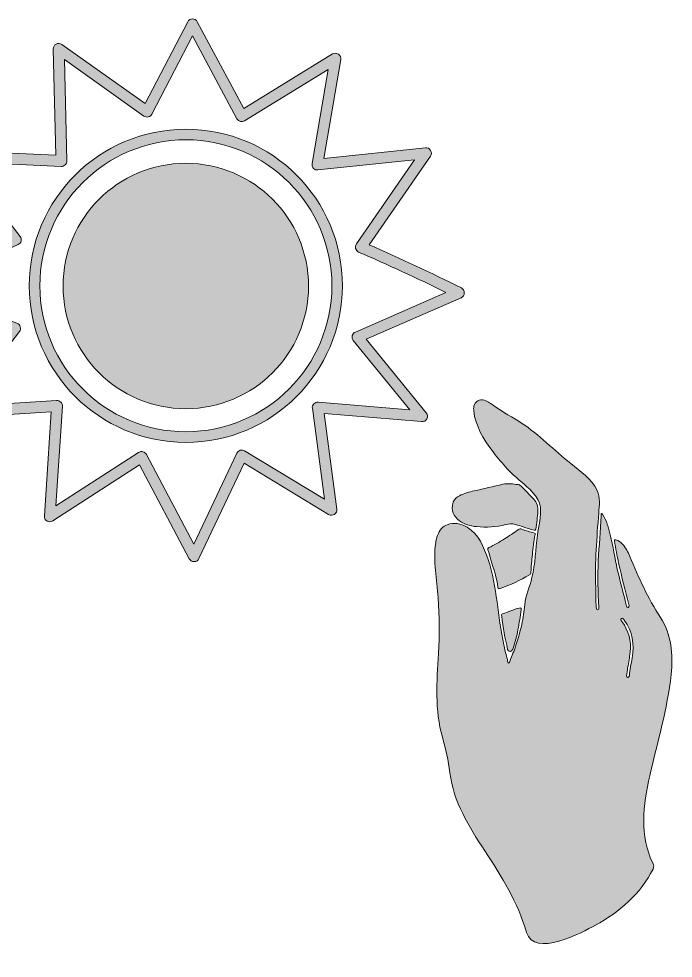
# Model space of a CAD drawing. Header units: inches. Extents: x 12.2 to 24.2, y -35.9 to -24.9.
# Drawn here: x 16.69 to 24.23, y -35.75 to -24.93 of the extents above; entities that cross this region are included whole.
import ezdxf

# ---------------------------------------------------------------- set-up
doc = ezdxf.new("R2010")
doc.units = ezdxf.units.IN
doc.header["$MEASUREMENT"] = 0
doc.layers.add('Layer 1', color=7, linetype='Continuous')

msp = doc.modelspace()

# ---------------------------------------------------------------- hatches: boundary and pattern name
at = {"layer": 'Layer 1', "true_color": 0xa16e58}
h = msp.add_hatch(color=35, dxfattribs=at)
h.dxf.hatch_style = 2
edge = h.paths.add_edge_path()
edge.add_spline(control_points=[(21.792, -28.029), (21.443, -27.855), (21.085, -27.687), (20.728, -27.531), (20.728, -27.531), (21.435, -26.511), (21.435, -26.511), (21.449, -26.491), (21.45, -26.465), (21.437, -26.444), (21.425, -26.423), (21.402, -26.411), (21.377, -26.413), (21.377, -26.413), (20.209, -26.537), (20.209, -26.537), (20.209, -26.537), (20.402, -25.397), (20.402, -25.397), (20.406, -25.373), (20.396, -25.348), (20.375, -25.335), (20.355, -25.321), (20.328, -25.32), (20.308, -25.333), (20.308, -25.333), (19.286, -25.961), (19.286, -25.961), (19.286, -25.961), (18.75, -24.961), (18.75, -24.961), (18.739, -24.94), (18.718, -24.928), (18.694, -24.928), (18.671, -24.928), (18.65, -24.941), (18.639, -24.961), (18.639, -24.961), (18.148, -25.905), (18.148, -25.905), (18.148, -25.905), (17.189, -25.223), (17.189, -25.223), (17.17, -25.21), (17.144, -25.208), (17.123, -25.219), (17.102, -25.23), (17.09, -25.252), (17.09, -25.276), (17.09, -25.276), (17.119, -26.501), (17.119, -26.501), (17.119, -26.501), (15.915, -26.444), (15.915, -26.444), (15.915, -26.444), (15.915, -26.444), (15.915, -26.444), (15.891, -26.442), (15.868, -26.456), (15.856, -26.477), (15.845, -26.499), (15.848, -26.525), (15.862, -26.544), (15.862, -26.544), (16.562, -27.45), (16.562, -27.45), (16.562, -27.45), (15.413, -27.987), (15.413, -27.987), (15.39, -27.997), (15.375, -28.021), (15.376, -28.046), (15.378, -28.071), (15.393, -28.093), (15.417, -28.102), (15.417, -28.102), (16.549, -28.523), (16.549, -28.523), (16.549, -28.523), (15.854, -29.43), (15.854, -29.43), (15.839, -29.449), (15.837, -29.476), (15.848, -29.497), (15.86, -29.519), (15.883, -29.532), (15.908, -29.53), (15.908, -29.53), (17.066, -29.456), (17.066, -29.456), (17.066, -29.456), (16.988, -30.657), (16.988, -30.657), (16.986, -30.681), (16.998, -30.703), (17.018, -30.715), (17.039, -30.727), (17.064, -30.727), (17.084, -30.714), (17.084, -30.714), (18.085, -30.066), (18.085, -30.066), (18.085, -30.066), (18.657, -31.15), (18.657, -31.15), (18.668, -31.17), (18.689, -31.183), (18.714, -31.183), (18.738, -31.183), (18.759, -31.169), (18.769, -31.147), (18.769, -31.147), (19.289, -30.049), (19.289, -30.049), (19.289, -30.049), (20.263, -30.639), (20.263, -30.639), (20.284, -30.651), (20.31, -30.651), (20.33, -30.638), (20.35, -30.625), (20.361, -30.601), (20.358, -30.577), (20.358, -30.577), (20.21, -29.477), (20.21, -29.477), (20.21, -29.477), (21.334, -29.57), (21.334, -29.57), (21.359, -29.572), (21.383, -29.559), (21.394, -29.537), (21.406, -29.514), (21.404, -29.488), (21.388, -29.468), (21.388, -29.468), (20.696, -28.618), (20.696, -28.618), (20.696, -28.618), (21.789, -28.142), (21.789, -28.142), (21.811, -28.133), (21.826, -28.111), (21.826, -28.086), (21.827, -28.062), (21.813, -28.04), (21.792, -28.029)], knot_values=[0, 0, 0, 0, 1, 1, 1, 2, 2, 2, 3, 3, 3, 4, 4, 4, 5, 5, 5, 6, 6, 6, 7, 7, 7, 8, 8, 8, 9, 9, 9, 10, 10, 10, 11, 11, 11, 12, 12, 12, 13, 13, 13, 14, 14, 14, 15, 15, 15, 16, 16, 16, 17, 17, 17, 18, 18, 18, 19, 19, 19, 20, 20, 20, 21, 21, 21, 22, 22, 22, 23, 23, 23, 24, 24, 24, 25, 25, 25, 26, 26, 26, 27, 27, 27, 28, 28, 28, 29, 29, 29, 30, 30, 30, 31, 31, 31, 32, 32, 32, 33, 33, 33, 34, 34, 34, 35, 35, 35, 36, 36, 36, 37, 37, 37, 38, 38, 38, 39, 39, 39, 40, 40, 40, 41, 41, 41, 42, 42, 42, 43, 43, 43, 44, 44, 44, 45, 45, 45, 46, 46, 46, 47, 47, 47, 48, 48, 48, 49, 49, 49, 49], degree=3, periodic=1)
edge = h.paths.add_edge_path()
edge.add_spline(control_points=[(20.075, -29.416), (20.075, -29.416), (20.216, -30.464), (20.216, -30.464), (20.216, -30.464), (19.295, -29.906), (19.295, -29.906), (19.279, -29.897), (19.261, -29.894), (19.244, -29.9), (19.227, -29.905), (19.213, -29.917), (19.206, -29.933), (19.206, -29.933), (18.71, -30.981), (18.71, -30.981), (18.71, -30.981), (18.163, -29.947), (18.163, -29.947), (18.155, -29.932), (18.141, -29.921), (18.124, -29.916), (18.118, -29.915), (18.113, -29.914), (18.108, -29.914), (18.096, -29.914), (18.084, -29.918), (18.074, -29.924), (18.074, -29.924), (17.121, -30.541), (17.121, -30.541), (17.121, -30.541), (17.195, -29.393), (17.195, -29.393), (17.197, -29.375), (17.19, -29.357), (17.177, -29.344), (17.164, -29.332), (17.147, -29.325), (17.129, -29.326), (17.129, -29.326), (16.037, -29.397), (16.037, -29.397), (16.037, -29.397), (16.7, -28.532), (16.7, -28.532), (16.712, -28.517), (16.716, -28.496), (16.71, -28.477), (16.705, -28.458), (16.691, -28.443), (16.672, -28.436), (16.672, -28.436), (15.601, -28.037), (15.601, -28.037), (15.601, -28.037), (16.686, -27.53), (16.686, -27.53), (16.703, -27.522), (16.716, -27.507), (16.72, -27.488), (16.725, -27.47), (16.721, -27.45), (16.709, -27.435), (16.709, -27.435), (16.044, -26.575), (16.044, -26.575), (16.044, -26.575), (17.18, -26.629), (17.18, -26.629), (17.197, -26.63), (17.215, -26.623), (17.227, -26.611), (17.239, -26.599), (17.246, -26.582), (17.246, -26.565), (17.246, -26.565), (17.218, -25.398), (17.218, -25.398), (17.218, -25.398), (18.135, -26.048), (18.135, -26.048), (18.149, -26.059), (18.168, -26.062), (18.185, -26.058), (18.203, -26.054), (18.218, -26.042), (18.226, -26.026), (18.226, -26.026), (18.696, -25.124), (18.696, -25.124), (18.696, -25.124), (19.207, -26.079), (19.207, -26.079), (19.215, -26.094), (19.229, -26.105), (19.246, -26.11), (19.263, -26.114), (19.281, -26.112), (19.295, -26.103), (19.295, -26.103), (20.256, -25.512), (20.256, -25.512), (20.256, -25.512), (20.072, -26.597), (20.072, -26.597), (20.069, -26.617), (20.075, -26.637), (20.088, -26.651), (20.102, -26.665), (20.12, -26.672), (20.14, -26.67), (20.14, -26.67), (21.254, -26.552), (21.254, -26.552), (21.254, -26.552), (20.582, -27.522), (20.582, -27.522), (20.571, -27.538), (20.568, -27.557), (20.573, -27.575), (20.578, -27.593), (20.591, -27.608), (20.608, -27.615), (20.945, -27.762), (21.284, -27.918), (21.615, -28.081), (21.615, -28.081), (20.571, -28.537), (20.571, -28.537), (20.553, -28.544), (20.54, -28.56), (20.535, -28.579), (20.53, -28.598), (20.535, -28.618), (20.547, -28.633), (20.547, -28.633), (21.198, -29.433), (21.198, -29.433), (21.198, -29.433), (20.142, -29.346), (20.142, -29.346), (20.123, -29.344), (20.105, -29.351), (20.092, -29.365), (20.079, -29.379), (20.073, -29.397), (20.075, -29.416)], knot_values=[0, 0, 0, 0, 1, 1, 1, 2, 2, 2, 3, 3, 3, 4, 4, 4, 5, 5, 5, 6, 6, 6, 7, 7, 7, 8, 8, 8, 9, 9, 9, 10, 10, 10, 11, 11, 11, 12, 12, 12, 13, 13, 13, 14, 14, 14, 15, 15, 15, 16, 16, 16, 17, 17, 17, 18, 18, 18, 19, 19, 19, 20, 20, 20, 21, 21, 21, 22, 22, 22, 23, 23, 23, 24, 24, 24, 25, 25, 25, 26, 26, 26, 27, 27, 27, 28, 28, 28, 29, 29, 29, 30, 30, 30, 31, 31, 31, 32, 32, 32, 33, 33, 33, 34, 34, 34, 35, 35, 35, 36, 36, 36, 37, 37, 37, 38, 38, 38, 39, 39, 39, 40, 40, 40, 41, 41, 41, 42, 42, 42, 43, 43, 43, 44, 44, 44, 45, 45, 45, 46, 46, 46, 47, 47, 47, 48, 48, 48, 49, 49, 49, 49], degree=3, periodic=1)
h = msp.add_hatch(color=35, dxfattribs=at)
h.dxf.hatch_style = 2
edge = h.paths.add_edge_path()
edge.add_spline(control_points=[(18.618, -26.2), (17.623, -26.2), (16.813, -27.009), (16.813, -28.004), (16.813, -29), (17.623, -29.809), (18.618, -29.809), (19.613, -29.809), (20.422, -29), (20.422, -28.004), (20.422, -27.009), (19.613, -26.2), (18.618, -26.2)], knot_values=[0, 0, 0, 0, 1, 1, 1, 2, 2, 2, 3, 3, 3, 4, 4, 4, 4], degree=3, periodic=1)
edge = h.paths.add_edge_path()
edge.add_spline(control_points=[(20.3, -28.004), (20.3, -28.932), (19.545, -29.686), (18.618, -29.686), (17.69, -29.686), (16.936, -28.932), (16.936, -28.004), (16.936, -27.077), (17.69, -26.322), (18.618, -26.322), (19.545, -26.322), (20.3, -27.077), (20.3, -28.004)], knot_values=[0, 0, 0, 0, 1, 1, 1, 2, 2, 2, 3, 3, 3, 4, 4, 4, 4], degree=3, periodic=1)
h = msp.add_hatch(color=35, dxfattribs=at)
h.dxf.hatch_style = 2
edge = h.paths.add_edge_path()
edge.add_spline(control_points=[(18.617, -26.593), (17.836, -26.593), (17.203, -27.226), (17.203, -28.007), (17.203, -28.788), (17.836, -29.421), (18.617, -29.421), (19.398, -29.421), (20.031, -28.788), (20.031, -28.007), (20.031, -27.226), (19.398, -26.593), (18.617, -26.593)], knot_values=[0, 0, 0, 0, 1, 1, 1, 2, 2, 2, 3, 3, 3, 4, 4, 4, 4], degree=3, periodic=1)
h = msp.add_hatch(color=35, dxfattribs=at)
h.dxf.hatch_style = 2
edge = h.paths.add_edge_path()
edge.add_spline(control_points=[(23.347, -31.709), (23.338, -31.632), (23.343, -31.554), (23.34, -31.477), (23.328, -31.191), (23.354, -30.906), (23.374, -30.622), (23.381, -30.532), (23.396, -30.447), (23.357, -30.363), (23.294, -30.23), (23.163, -30.143), (23.052, -30.052), (22.863, -29.899), (22.688, -29.722), (22.486, -29.586), (22.385, -29.517), (22.272, -29.465), (22.173, -29.391), (22.137, -29.364), (22.101, -29.339), (22.057, -29.324), (22.003, -29.305), (21.948, -29.337), (21.937, -29.392), (21.933, -29.411), (21.933, -29.429), (21.935, -29.447), (21.953, -29.616), (22.048, -29.772), (22.146, -29.904), (22.244, -30.034), (22.351, -30.155), (22.476, -30.259), (22.565, -30.334), (22.688, -30.431), (22.702, -30.555), (22.715, -30.66), (22.683, -30.773), (22.669, -30.877), (22.647, -31.039), (22.644, -31.207), (22.605, -31.367), (22.58, -31.473), (22.532, -31.57), (22.522, -31.68), (22.515, -31.756), (22.504, -31.832), (22.487, -31.907), (22.468, -31.998), (22.441, -32.089), (22.41, -32.177), (22.39, -32.232), (22.368, -32.287), (22.345, -32.341), (22.343, -32.346), (22.337, -32.356), (22.333, -32.354), (22.331, -32.354), (22.328, -32.346), (22.327, -32.34), (22.324, -32.317), (22.321, -32.306), (22.316, -32.289), (22.303, -32.24), (22.292, -32.19), (22.281, -32.14), (22.207, -31.813), (22.208, -31.476), (22.099, -31.157), (22.051, -31.015), (21.993, -30.867), (21.857, -30.786), (21.784, -30.743), (21.709, -30.728), (21.627, -30.757), (21.602, -30.766), (21.58, -30.78), (21.563, -30.801), (21.524, -30.85), (21.504, -30.907), (21.496, -30.968), (21.466, -31.178), (21.51, -31.39), (21.524, -31.6), (21.538, -31.814), (21.541, -32.029), (21.528, -32.242), (21.509, -32.565), (21.484, -32.893), (21.574, -33.207), (21.612, -33.341), (21.644, -33.476), (21.66, -33.615), (21.699, -33.949), (21.88, -34.239), (22.061, -34.514), (22.256, -34.811), (22.442, -35.111), (22.543, -35.455), (22.629, -35.753), (23.183, -35.456), (23.337, -35.372), (23.612, -35.223), (23.861, -35.009), (24, -34.725), (24.011, -34.702), (24.011, -34.684), (24, -34.663), (23.844, -34.346), (23.886, -33.984), (23.962, -33.651), (24.051, -33.261), (24.166, -32.884), (24.209, -32.484), (24.233, -32.256), (24.212, -32.023), (24.086, -31.826), (23.943, -31.604), (23.832, -31.365), (23.732, -31.123), (23.712, -31.073), (23.689, -31.023), (23.65, -30.983), (23.628, -30.96), (23.603, -30.941), (23.571, -30.932), (23.559, -30.928), (23.552, -30.929), (23.555, -30.946), (23.572, -31.031), (23.586, -31.116), (23.604, -31.2), (23.639, -31.36), (23.682, -31.518), (23.722, -31.676), (23.723, -31.683), (23.725, -31.69), (23.724, -31.697), (23.724, -31.703), (23.72, -31.708), (23.713, -31.71), (23.706, -31.711), (23.701, -31.708), (23.698, -31.702), (23.695, -31.696), (23.694, -31.69), (23.692, -31.684), (23.658, -31.547), (23.621, -31.41), (23.589, -31.272), (23.559, -31.141), (23.54, -31.007), (23.507, -30.876), (23.487, -30.794), (23.468, -30.706), (23.417, -30.637), (23.415, -30.633), (23.411, -30.627), (23.408, -30.628), (23.402, -30.629), (23.404, -30.636), (23.403, -30.641), (23.403, -30.645), (23.402, -30.65), (23.402, -30.654), (23.399, -30.828), (23.376, -31.001), (23.369, -31.174), (23.362, -31.352), (23.364, -31.53), (23.377, -31.707), (23.378, -31.72), (23.38, -31.737), (23.361, -31.737), (23.343, -31.737), (23.348, -31.72), (23.347, -31.709)], knot_values=[0, 0, 0, 0, 1, 1, 1, 2, 2, 2, 3, 3, 3, 4, 4, 4, 5, 5, 5, 6, 6, 6, 7, 7, 7, 8, 8, 8, 9, 9, 9, 10, 10, 10, 11, 11, 11, 12, 12, 12, 13, 13, 13, 14, 14, 14, 15, 15, 15, 16, 16, 16, 17, 17, 17, 18, 18, 18, 19, 19, 19, 20, 20, 20, 21, 21, 21, 22, 22, 22, 23, 23, 23, 24, 24, 24, 25, 25, 25, 26, 26, 26, 27, 27, 27, 28, 28, 28, 29, 29, 29, 30, 30, 30, 31, 31, 31, 32, 32, 32, 33, 33, 33, 34, 34, 34, 35, 35, 35, 36, 36, 36, 37, 37, 37, 38, 38, 38, 39, 39, 39, 40, 40, 40, 41, 41, 41, 42, 42, 42, 43, 43, 43, 44, 44, 44, 45, 45, 45, 46, 46, 46, 47, 47, 47, 48, 48, 48, 49, 49, 49, 50, 50, 50, 51, 51, 51, 52, 52, 52, 53, 53, 53, 54, 54, 54, 55, 55, 55, 56, 56, 56, 57, 57, 57, 58, 58, 58, 59, 59, 59, 59], degree=3, periodic=1)
edge = h.paths.add_edge_path()
edge.add_spline(control_points=[(23.636, -31.839), (23.649, -31.829), (23.656, -31.841), (23.663, -31.85), (23.665, -31.853), (23.667, -31.856), (23.669, -31.859), (23.766, -31.99), (23.788, -32.136), (23.76, -32.294), (23.749, -32.362), (23.732, -32.428), (23.728, -32.497), (23.727, -32.5), (23.726, -32.504), (23.726, -32.507), (23.722, -32.514), (23.718, -32.519), (23.709, -32.518), (23.699, -32.516), (23.695, -32.508), (23.696, -32.498), (23.7, -32.468), (23.703, -32.437), (23.708, -32.407), (23.719, -32.346), (23.73, -32.286), (23.737, -32.225), (23.753, -32.096), (23.718, -31.982), (23.644, -31.877), (23.642, -31.874), (23.639, -31.87), (23.637, -31.867), (23.63, -31.857), (23.624, -31.847), (23.636, -31.839)], knot_values=[0, 0, 0, 0, 1, 1, 1, 2, 2, 2, 3, 3, 3, 4, 4, 4, 5, 5, 5, 6, 6, 6, 7, 7, 7, 8, 8, 8, 9, 9, 9, 10, 10, 10, 11, 11, 11, 12, 12, 12, 12], degree=3, periodic=1)
h = msp.add_hatch(color=35, dxfattribs=at)
h.dxf.hatch_style = 2
edge = h.paths.add_edge_path()
edge.add_spline(control_points=[(22.505, -30.783), (22.546, -30.799), (22.588, -30.808), (22.629, -30.82), (22.64, -30.824), (22.649, -30.824), (22.651, -30.808), (22.661, -30.74), (22.669, -30.671), (22.674, -30.602), (22.677, -30.55), (22.662, -30.503), (22.626, -30.463), (22.579, -30.41), (22.526, -30.362), (22.477, -30.311), (22.468, -30.301), (22.457, -30.296), (22.445, -30.295), (22.387, -30.289), (22.329, -30.279), (22.271, -30.292), (22.161, -30.316), (22.05, -30.342), (21.94, -30.367), (21.881, -30.38), (21.824, -30.397), (21.77, -30.424), (21.74, -30.439), (21.715, -30.458), (21.698, -30.494), (21.697, -30.496), (21.695, -30.502), (21.693, -30.509), (21.674, -30.59), (21.702, -30.664), (21.771, -30.712), (21.829, -30.753), (21.896, -30.772), (21.965, -30.78), (22.079, -30.793), (22.192, -30.782), (22.303, -30.756), (22.34, -30.748), (22.377, -30.743), (22.415, -30.754), (22.445, -30.764), (22.476, -30.771), (22.505, -30.783)], knot_values=[0, 0, 0, 0, 1, 1, 1, 2, 2, 2, 3, 3, 3, 4, 4, 4, 5, 5, 5, 6, 6, 6, 7, 7, 7, 8, 8, 8, 9, 9, 9, 10, 10, 10, 11, 11, 11, 12, 12, 12, 13, 13, 13, 14, 14, 14, 15, 15, 15, 16, 16, 16, 16], degree=3, periodic=1)
h = msp.add_hatch(color=35, dxfattribs=at)
h.dxf.hatch_style = 2
edge = h.paths.add_edge_path()
edge.add_spline(control_points=[(22.448, -30.815), (22.395, -30.851), (22.342, -30.887), (22.288, -30.922), (22.23, -30.958), (22.17, -30.992), (22.109, -31.022), (22.096, -31.028), (22.093, -31.034), (22.098, -31.048), (22.11, -31.085), (22.121, -31.124), (22.132, -31.162), (22.163, -31.267), (22.201, -31.371), (22.214, -31.48), (22.217, -31.502), (22.228, -31.495), (22.239, -31.491), (22.357, -31.451), (22.469, -31.398), (22.577, -31.336), (22.589, -31.329), (22.593, -31.32), (22.594, -31.306), (22.594, -31.238), (22.605, -31.17), (22.611, -31.102), (22.617, -31.025), (22.627, -30.948), (22.641, -30.872), (22.642, -30.864), (22.645, -30.856), (22.633, -30.853), (22.585, -30.841), (22.536, -30.828), (22.49, -30.81), (22.474, -30.803), (22.462, -30.806), (22.448, -30.815)], knot_values=[0, 0, 0, 0, 1, 1, 1, 2, 2, 2, 3, 3, 3, 4, 4, 4, 5, 5, 5, 6, 6, 6, 7, 7, 7, 8, 8, 8, 9, 9, 9, 10, 10, 10, 11, 11, 11, 12, 12, 12, 13, 13, 13, 13], degree=3, periodic=1)
h = msp.add_hatch(color=35, dxfattribs=at)
h.dxf.hatch_style = 2
edge = h.paths.add_edge_path()
edge.add_spline(control_points=[(22.257, -31.811), (22.272, -31.94), (22.296, -32.068), (22.325, -32.194), (22.331, -32.217), (22.354, -32.225), (22.371, -32.209), (22.378, -32.202), (22.382, -32.193), (22.387, -32.182), (22.412, -32.112), (22.433, -32.042), (22.444, -31.968), (22.456, -31.891), (22.475, -31.815), (22.48, -31.737), (22.482, -31.717), (22.479, -31.713), (22.459, -31.718), (22.393, -31.735), (22.331, -31.763), (22.267, -31.785), (22.253, -31.791), (22.256, -31.8), (22.257, -31.811)], knot_values=[0, 0, 0, 0, 1, 1, 1, 2, 2, 2, 3, 3, 3, 4, 4, 4, 5, 5, 5, 6, 6, 6, 7, 7, 7, 8, 8, 8, 8], degree=3, periodic=1)

# ---------------------------------------------------------------- linework, layer by layer
at = {"layer": 'Layer 1', "lineweight": 0}
for points, knots in [([(21.792, -28.029), (21.443, -27.855), (21.085, -27.687), (20.728, -27.531), (20.728, -27.531), (21.435, -26.511), (21.435, -26.511), (21.449, -26.491), (21.45, -26.465), (21.437, -26.444), (21.425, -26.423), (21.402, -26.411), (21.377, -26.413), (21.377, -26.413), (20.209, -26.537), (20.209, -26.537), (20.209, -26.537), (20.402, -25.397), (20.402, -25.397), (20.406, -25.373), (20.396, -25.348), (20.375, -25.335), (20.355, -25.321), (20.328, -25.32), (20.308, -25.333), (20.308, -25.333), (19.286, -25.961), (19.286, -25.961), (19.286, -25.961), (18.75, -24.961), (18.75, -24.961), (18.739, -24.94), (18.718, -24.928), (18.694, -24.928), (18.671, -24.928), (18.65, -24.941), (18.639, -24.961), (18.639, -24.961), (18.148, -25.905), (18.148, -25.905), (18.148, -25.905), (17.189, -25.223), (17.189, -25.223), (17.17, -25.21), (17.144, -25.208), (17.123, -25.219), (17.102, -25.23), (17.09, -25.252), (17.09, -25.276), (17.09, -25.276), (17.119, -26.501), (17.119, -26.501), (17.119, -26.501), (15.915, -26.444), (15.915, -26.444), (15.915, -26.444), (15.915, -26.444), (15.915, -26.444), (15.891, -26.442), (15.868, -26.456), (15.856, -26.477), (15.845, -26.499), (15.848, -26.525), (15.862, -26.544), (15.862, -26.544), (16.562, -27.45), (16.562, -27.45), (16.562, -27.45), (15.413, -27.987), (15.413, -27.987), (15.39, -27.997), (15.375, -28.021), (15.376, -28.046), (15.378, -28.071), (15.393, -28.093), (15.417, -28.102), (15.417, -28.102), (16.549, -28.523), (16.549, -28.523), (16.549, -28.523), (15.854, -29.43), (15.854, -29.43), (15.839, -29.449), (15.837, -29.476), (15.848, -29.497), (15.86, -29.519), (15.883, -29.532), (15.908, -29.53), (15.908, -29.53), (17.066, -29.456), (17.066, -29.456), (17.066, -29.456), (16.988, -30.657), (16.988, -30.657), (16.986, -30.681), (16.998, -30.703), (17.018, -30.715), (17.039, -30.727), (17.064, -30.727), (17.084, -30.714), (17.084, -30.714), (18.085, -30.066), (18.085, -30.066), (18.085, -30.066), (18.657, -31.15), (18.657, -31.15), (18.668, -31.17), (18.689, -31.183), (18.714, -31.183), (18.738, -31.183), (18.759, -31.169), (18.769, -31.147), (18.769, -31.147), (19.289, -30.049), (19.289, -30.049), (19.289, -30.049), (20.263, -30.639), (20.263, -30.639), (20.284, -30.651), (20.31, -30.651), (20.33, -30.638), (20.35, -30.625), (20.361, -30.601), (20.358, -30.577), (20.358, -30.577), (20.21, -29.477), (20.21, -29.477), (20.21, -29.477), (21.334, -29.57), (21.334, -29.57), (21.359, -29.572), (21.383, -29.559), (21.394, -29.537), (21.406, -29.514), (21.404, -29.488), (21.388, -29.468), (21.388, -29.468), (20.696, -28.618), (20.696, -28.618), (20.696, -28.618), (21.789, -28.142), (21.789, -28.142), (21.811, -28.133), (21.826, -28.111), (21.826, -28.086), (21.827, -28.062), (21.813, -28.04), (21.792, -28.029)], [0, 0, 0, 0, 1, 1, 1, 2, 2, 2, 3, 3, 3, 4, 4, 4, 5, 5, 5, 6, 6, 6, 7, 7, 7, 8, 8, 8, 9, 9, 9, 10, 10, 10, 11, 11, 11, 12, 12, 12, 13, 13, 13, 14, 14, 14, 15, 15, 15, 16, 16, 16, 17, 17, 17, 18, 18, 18, 19, 19, 19, 20, 20, 20, 21, 21, 21, 22, 22, 22, 23, 23, 23, 24, 24, 24, 25, 25, 25, 26, 26, 26, 27, 27, 27, 28, 28, 28, 29, 29, 29, 30, 30, 30, 31, 31, 31, 32, 32, 32, 33, 33, 33, 34, 34, 34, 35, 35, 35, 36, 36, 36, 37, 37, 37, 38, 38, 38, 39, 39, 39, 40, 40, 40, 41, 41, 41, 42, 42, 42, 43, 43, 43, 44, 44, 44, 45, 45, 45, 46, 46, 46, 47, 47, 47, 48, 48, 48, 49, 49, 49, 49]), ([(20.075, -29.416), (20.075, -29.416), (20.216, -30.464), (20.216, -30.464), (20.216, -30.464), (19.295, -29.906), (19.295, -29.906), (19.279, -29.897), (19.261, -29.894), (19.244, -29.9), (19.227, -29.905), (19.213, -29.917), (19.206, -29.933), (19.206, -29.933), (18.71, -30.981), (18.71, -30.981), (18.71, -30.981), (18.163, -29.947), (18.163, -29.947), (18.155, -29.932), (18.141, -29.921), (18.124, -29.916), (18.118, -29.915), (18.113, -29.914), (18.108, -29.914), (18.096, -29.914), (18.084, -29.918), (18.074, -29.924), (18.074, -29.924), (17.121, -30.541), (17.121, -30.541), (17.121, -30.541), (17.195, -29.393), (17.195, -29.393), (17.197, -29.375), (17.19, -29.357), (17.177, -29.344), (17.164, -29.332), (17.147, -29.325), (17.129, -29.326), (17.129, -29.326), (16.037, -29.397), (16.037, -29.397), (16.037, -29.397), (16.7, -28.532), (16.7, -28.532), (16.712, -28.517), (16.716, -28.496), (16.71, -28.477), (16.705, -28.458), (16.691, -28.443), (16.672, -28.436), (16.672, -28.436), (15.601, -28.037), (15.601, -28.037), (15.601, -28.037), (16.686, -27.53), (16.686, -27.53), (16.703, -27.522), (16.716, -27.507), (16.72, -27.488), (16.725, -27.47), (16.721, -27.45), (16.709, -27.435), (16.709, -27.435), (16.044, -26.575), (16.044, -26.575), (16.044, -26.575), (17.18, -26.629), (17.18, -26.629), (17.197, -26.63), (17.215, -26.623), (17.227, -26.611), (17.239, -26.599), (17.246, -26.582), (17.246, -26.565), (17.246, -26.565), (17.218, -25.398), (17.218, -25.398), (17.218, -25.398), (18.135, -26.048), (18.135, -26.048), (18.149, -26.059), (18.168, -26.062), (18.185, -26.058), (18.203, -26.054), (18.218, -26.042), (18.226, -26.026), (18.226, -26.026), (18.696, -25.124), (18.696, -25.124), (18.696, -25.124), (19.207, -26.079), (19.207, -26.079), (19.215, -26.094), (19.229, -26.105), (19.246, -26.11), (19.263, -26.114), (19.281, -26.112), (19.295, -26.103), (19.295, -26.103), (20.256, -25.512), (20.256, -25.512), (20.256, -25.512), (20.072, -26.597), (20.072, -26.597), (20.069, -26.617), (20.075, -26.637), (20.088, -26.651), (20.102, -26.665), (20.12, -26.672), (20.14, -26.67), (20.14, -26.67), (21.254, -26.552), (21.254, -26.552), (21.254, -26.552), (20.582, -27.522), (20.582, -27.522), (20.571, -27.538), (20.568, -27.557), (20.573, -27.575), (20.578, -27.593), (20.591, -27.608), (20.608, -27.615), (20.945, -27.762), (21.284, -27.918), (21.615, -28.081), (21.615, -28.081), (20.571, -28.537), (20.571, -28.537), (20.553, -28.544), (20.54, -28.56), (20.535, -28.579), (20.53, -28.598), (20.535, -28.618), (20.547, -28.633), (20.547, -28.633), (21.198, -29.433), (21.198, -29.433), (21.198, -29.433), (20.142, -29.346), (20.142, -29.346), (20.123, -29.344), (20.105, -29.351), (20.092, -29.365), (20.079, -29.379), (20.073, -29.397), (20.075, -29.416)], [0, 0, 0, 0, 1, 1, 1, 2, 2, 2, 3, 3, 3, 4, 4, 4, 5, 5, 5, 6, 6, 6, 7, 7, 7, 8, 8, 8, 9, 9, 9, 10, 10, 10, 11, 11, 11, 12, 12, 12, 13, 13, 13, 14, 14, 14, 15, 15, 15, 16, 16, 16, 17, 17, 17, 18, 18, 18, 19, 19, 19, 20, 20, 20, 21, 21, 21, 22, 22, 22, 23, 23, 23, 24, 24, 24, 25, 25, 25, 26, 26, 26, 27, 27, 27, 28, 28, 28, 29, 29, 29, 30, 30, 30, 31, 31, 31, 32, 32, 32, 33, 33, 33, 34, 34, 34, 35, 35, 35, 36, 36, 36, 37, 37, 37, 38, 38, 38, 39, 39, 39, 40, 40, 40, 41, 41, 41, 42, 42, 42, 43, 43, 43, 44, 44, 44, 45, 45, 45, 46, 46, 46, 47, 47, 47, 48, 48, 48, 49, 49, 49, 49]), ([(18.618, -26.2), (17.623, -26.2), (16.813, -27.009), (16.813, -28.004), (16.813, -29), (17.623, -29.809), (18.618, -29.809), (19.613, -29.809), (20.422, -29), (20.422, -28.004), (20.422, -27.009), (19.613, -26.2), (18.618, -26.2)], [0, 0, 0, 0, 1, 1, 1, 2, 2, 2, 3, 3, 3, 4, 4, 4, 4]), ([(20.3, -28.004), (20.3, -28.932), (19.545, -29.686), (18.618, -29.686), (17.69, -29.686), (16.936, -28.932), (16.936, -28.004), (16.936, -27.077), (17.69, -26.322), (18.618, -26.322), (19.545, -26.322), (20.3, -27.077), (20.3, -28.004)], [0, 0, 0, 0, 1, 1, 1, 2, 2, 2, 3, 3, 3, 4, 4, 4, 4]), ([(18.617, -26.593), (17.836, -26.593), (17.203, -27.226), (17.203, -28.007), (17.203, -28.788), (17.836, -29.421), (18.617, -29.421), (19.398, -29.421), (20.031, -28.788), (20.031, -28.007), (20.031, -27.226), (19.398, -26.593), (18.617, -26.593)], [0, 0, 0, 0, 1, 1, 1, 2, 2, 2, 3, 3, 3, 4, 4, 4, 4]), ([(23.347, -31.709), (23.338, -31.632), (23.343, -31.554), (23.34, -31.477), (23.328, -31.191), (23.354, -30.906), (23.374, -30.622), (23.381, -30.532), (23.396, -30.447), (23.357, -30.363), (23.294, -30.23), (23.163, -30.143), (23.052, -30.052), (22.863, -29.899), (22.688, -29.722), (22.486, -29.586), (22.385, -29.517), (22.272, -29.465), (22.173, -29.391), (22.137, -29.364), (22.101, -29.339), (22.057, -29.324), (22.003, -29.305), (21.948, -29.337), (21.937, -29.392), (21.933, -29.411), (21.933, -29.429), (21.935, -29.447), (21.953, -29.616), (22.048, -29.772), (22.146, -29.904), (22.244, -30.034), (22.351, -30.155), (22.476, -30.259), (22.565, -30.334), (22.688, -30.431), (22.702, -30.555), (22.715, -30.66), (22.683, -30.773), (22.669, -30.877), (22.647, -31.039), (22.644, -31.207), (22.605, -31.367), (22.58, -31.473), (22.532, -31.57), (22.522, -31.68), (22.515, -31.756), (22.504, -31.832), (22.487, -31.907), (22.468, -31.998), (22.441, -32.089), (22.41, -32.177), (22.39, -32.232), (22.368, -32.287), (22.345, -32.341), (22.343, -32.346), (22.337, -32.356), (22.333, -32.354), (22.331, -32.354), (22.328, -32.346), (22.327, -32.34), (22.324, -32.317), (22.321, -32.306), (22.316, -32.289), (22.303, -32.24), (22.292, -32.19), (22.281, -32.14), (22.207, -31.813), (22.208, -31.476), (22.099, -31.157), (22.051, -31.015), (21.993, -30.867), (21.857, -30.786), (21.784, -30.743), (21.709, -30.728), (21.627, -30.757), (21.602, -30.766), (21.58, -30.78), (21.563, -30.801), (21.524, -30.85), (21.504, -30.907), (21.496, -30.968), (21.466, -31.178), (21.51, -31.39), (21.524, -31.6), (21.538, -31.814), (21.541, -32.029), (21.528, -32.242), (21.509, -32.565), (21.484, -32.893), (21.574, -33.207), (21.612, -33.341), (21.644, -33.476), (21.66, -33.615), (21.699, -33.949), (21.88, -34.239), (22.061, -34.514), (22.256, -34.811), (22.442, -35.111), (22.543, -35.455), (22.629, -35.753), (23.183, -35.456), (23.337, -35.372), (23.612, -35.223), (23.861, -35.009), (24, -34.725), (24.011, -34.702), (24.011, -34.684), (24, -34.663), (23.844, -34.346), (23.886, -33.984), (23.962, -33.651), (24.051, -33.261), (24.166, -32.884), (24.209, -32.484), (24.233, -32.256), (24.212, -32.023), (24.086, -31.826), (23.943, -31.604), (23.832, -31.365), (23.732, -31.123), (23.712, -31.073), (23.689, -31.023), (23.65, -30.983), (23.628, -30.96), (23.603, -30.941), (23.571, -30.932), (23.559, -30.928), (23.552, -30.929), (23.555, -30.946), (23.572, -31.031), (23.586, -31.116), (23.604, -31.2), (23.639, -31.36), (23.682, -31.518), (23.722, -31.676), (23.723, -31.683), (23.725, -31.69), (23.724, -31.697), (23.724, -31.703), (23.72, -31.708), (23.713, -31.71), (23.706, -31.711), (23.701, -31.708), (23.698, -31.702), (23.695, -31.696), (23.694, -31.69), (23.692, -31.684), (23.658, -31.547), (23.621, -31.41), (23.589, -31.272), (23.559, -31.141), (23.54, -31.007), (23.507, -30.876), (23.487, -30.794), (23.468, -30.706), (23.417, -30.637), (23.415, -30.633), (23.411, -30.627), (23.408, -30.628), (23.402, -30.629), (23.404, -30.636), (23.403, -30.641), (23.403, -30.645), (23.402, -30.65), (23.402, -30.654), (23.399, -30.828), (23.376, -31.001), (23.369, -31.174), (23.362, -31.352), (23.364, -31.53), (23.377, -31.707), (23.378, -31.72), (23.38, -31.737), (23.361, -31.737), (23.343, -31.737), (23.348, -31.72), (23.347, -31.709)], [0, 0, 0, 0, 1, 1, 1, 2, 2, 2, 3, 3, 3, 4, 4, 4, 5, 5, 5, 6, 6, 6, 7, 7, 7, 8, 8, 8, 9, 9, 9, 10, 10, 10, 11, 11, 11, 12, 12, 12, 13, 13, 13, 14, 14, 14, 15, 15, 15, 16, 16, 16, 17, 17, 17, 18, 18, 18, 19, 19, 19, 20, 20, 20, 21, 21, 21, 22, 22, 22, 23, 23, 23, 24, 24, 24, 25, 25, 25, 26, 26, 26, 27, 27, 27, 28, 28, 28, 29, 29, 29, 30, 30, 30, 31, 31, 31, 32, 32, 32, 33, 33, 33, 34, 34, 34, 35, 35, 35, 36, 36, 36, 37, 37, 37, 38, 38, 38, 39, 39, 39, 40, 40, 40, 41, 41, 41, 42, 42, 42, 43, 43, 43, 44, 44, 44, 45, 45, 45, 46, 46, 46, 47, 47, 47, 48, 48, 48, 49, 49, 49, 50, 50, 50, 51, 51, 51, 52, 52, 52, 53, 53, 53, 54, 54, 54, 55, 55, 55, 56, 56, 56, 57, 57, 57, 58, 58, 58, 59, 59, 59, 59]), ([(22.505, -30.783), (22.546, -30.799), (22.588, -30.808), (22.629, -30.82), (22.64, -30.824), (22.649, -30.824), (22.651, -30.808), (22.661, -30.74), (22.669, -30.671), (22.674, -30.602), (22.677, -30.55), (22.662, -30.503), (22.626, -30.463), (22.579, -30.41), (22.526, -30.362), (22.477, -30.311), (22.468, -30.301), (22.457, -30.296), (22.445, -30.295), (22.387, -30.289), (22.329, -30.279), (22.271, -30.292), (22.161, -30.316), (22.05, -30.342), (21.94, -30.367), (21.881, -30.38), (21.824, -30.397), (21.77, -30.424), (21.74, -30.439), (21.715, -30.458), (21.698, -30.494), (21.697, -30.496), (21.695, -30.502), (21.693, -30.509), (21.674, -30.59), (21.702, -30.664), (21.771, -30.712), (21.829, -30.753), (21.896, -30.772), (21.965, -30.78), (22.079, -30.793), (22.192, -30.782), (22.303, -30.756), (22.34, -30.748), (22.377, -30.743), (22.415, -30.754), (22.445, -30.764), (22.476, -30.771), (22.505, -30.783)], [0, 0, 0, 0, 1, 1, 1, 2, 2, 2, 3, 3, 3, 4, 4, 4, 5, 5, 5, 6, 6, 6, 7, 7, 7, 8, 8, 8, 9, 9, 9, 10, 10, 10, 11, 11, 11, 12, 12, 12, 13, 13, 13, 14, 14, 14, 15, 15, 15, 16, 16, 16, 16]), ([(22.448, -30.815), (22.395, -30.851), (22.342, -30.887), (22.288, -30.922), (22.23, -30.958), (22.17, -30.992), (22.109, -31.022), (22.096, -31.028), (22.093, -31.034), (22.098, -31.048), (22.11, -31.085), (22.121, -31.124), (22.132, -31.162), (22.163, -31.267), (22.201, -31.371), (22.214, -31.48), (22.217, -31.502), (22.228, -31.495), (22.239, -31.491), (22.357, -31.451), (22.469, -31.398), (22.577, -31.336), (22.589, -31.329), (22.593, -31.32), (22.594, -31.306), (22.594, -31.238), (22.605, -31.17), (22.611, -31.102), (22.617, -31.025), (22.627, -30.948), (22.641, -30.872), (22.642, -30.864), (22.645, -30.856), (22.633, -30.853), (22.585, -30.841), (22.536, -30.828), (22.49, -30.81), (22.474, -30.803), (22.462, -30.806), (22.448, -30.815)], [0, 0, 0, 0, 1, 1, 1, 2, 2, 2, 3, 3, 3, 4, 4, 4, 5, 5, 5, 6, 6, 6, 7, 7, 7, 8, 8, 8, 9, 9, 9, 10, 10, 10, 11, 11, 11, 12, 12, 12, 13, 13, 13, 13]), ([(22.257, -31.811), (22.272, -31.94), (22.296, -32.068), (22.325, -32.194), (22.331, -32.217), (22.354, -32.225), (22.371, -32.209), (22.378, -32.202), (22.382, -32.193), (22.387, -32.182), (22.412, -32.112), (22.433, -32.042), (22.444, -31.968), (22.456, -31.891), (22.475, -31.815), (22.48, -31.737), (22.482, -31.717), (22.479, -31.713), (22.459, -31.718), (22.393, -31.735), (22.331, -31.763), (22.267, -31.785), (22.253, -31.791), (22.256, -31.8), (22.257, -31.811)], [0, 0, 0, 0, 1, 1, 1, 2, 2, 2, 3, 3, 3, 4, 4, 4, 5, 5, 5, 6, 6, 6, 7, 7, 7, 8, 8, 8, 8]), ([(23.636, -31.839), (23.649, -31.829), (23.656, -31.841), (23.663, -31.85), (23.665, -31.853), (23.667, -31.856), (23.669, -31.859), (23.766, -31.99), (23.788, -32.136), (23.76, -32.294), (23.749, -32.362), (23.732, -32.428), (23.728, -32.497), (23.727, -32.5), (23.726, -32.504), (23.726, -32.507), (23.722, -32.514), (23.718, -32.519), (23.709, -32.518), (23.699, -32.516), (23.695, -32.508), (23.696, -32.498), (23.7, -32.468), (23.703, -32.437), (23.708, -32.407), (23.719, -32.346), (23.73, -32.286), (23.737, -32.225), (23.753, -32.096), (23.718, -31.982), (23.644, -31.877), (23.642, -31.874), (23.639, -31.87), (23.637, -31.867), (23.63, -31.857), (23.624, -31.847), (23.636, -31.839)], [0, 0, 0, 0, 1, 1, 1, 2, 2, 2, 3, 3, 3, 4, 4, 4, 5, 5, 5, 6, 6, 6, 7, 7, 7, 8, 8, 8, 9, 9, 9, 10, 10, 10, 11, 11, 11, 12, 12, 12, 12])]:
    msp.add_open_spline(points, degree=3, knots=knots, dxfattribs=at)

doc.saveas('drawing.dxf')
